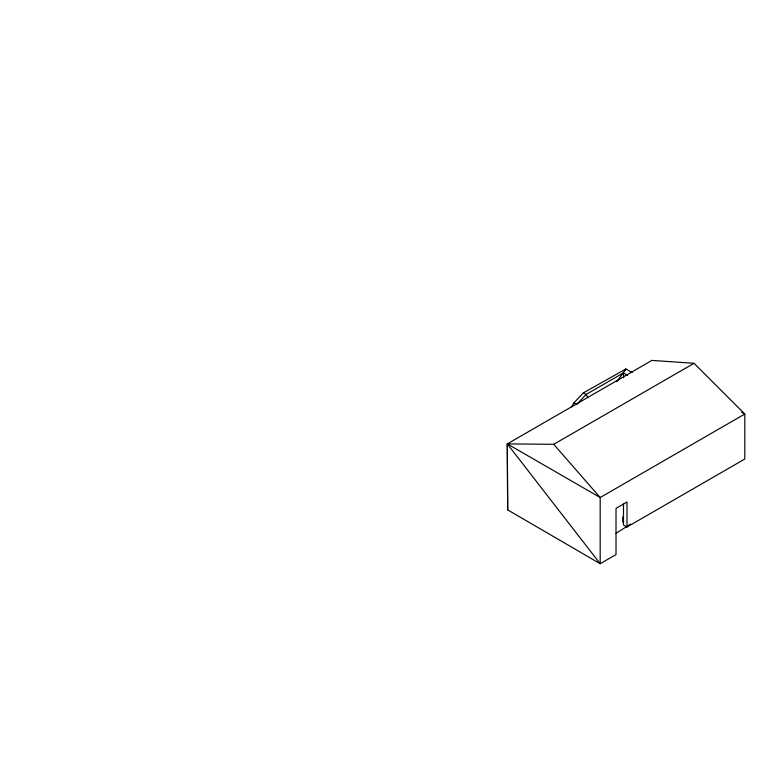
<?xml version="1.0" encoding="UTF-8"?>
<svg xmlns="http://www.w3.org/2000/svg" width="784" height="784" viewBox="0 0 784 784"><rect width="100%" height="100%" fill="white"/><g stroke="black" fill="none" stroke-linecap="round" stroke-linejoin="round"><path stroke-width="1.18" d="M571.487 406.984L573.898 402.858L583.345 392.862L625.916 368.99L632.159 372.596M616.92 381.612L625.916 368.99L624.387 370.852M616.018 533.365L626.445 526.701M627.484 526.044L630.571 524.065M627.612 375.291L623.466 372.9L586.118 394.46L576.661 404.456L573.898 402.858M627.004 527.015L627.004 502.025L616.018 508.365L616.018 554.582L600.181 563.725L507.669 509.884L507.297 443.901L553.739 444.312L694.036 363.306L744.8 414.03L744.8 459.012L627.004 527.015L623.496 524.996L623.496 503.563M694.036 363.306L651.916 360.405L507.297 443.901L507.669 509.884M741.635 412.208L744.8 414.03L600.181 497.526L507.297 443.901L600.181 563.725L600.181 497.526L553.739 444.312M583.345 392.862L586.118 394.46L587.794 397.508M623.466 372.9L623.603 377.731M622.761 516.999L622.761 522.222"/></g></svg>
